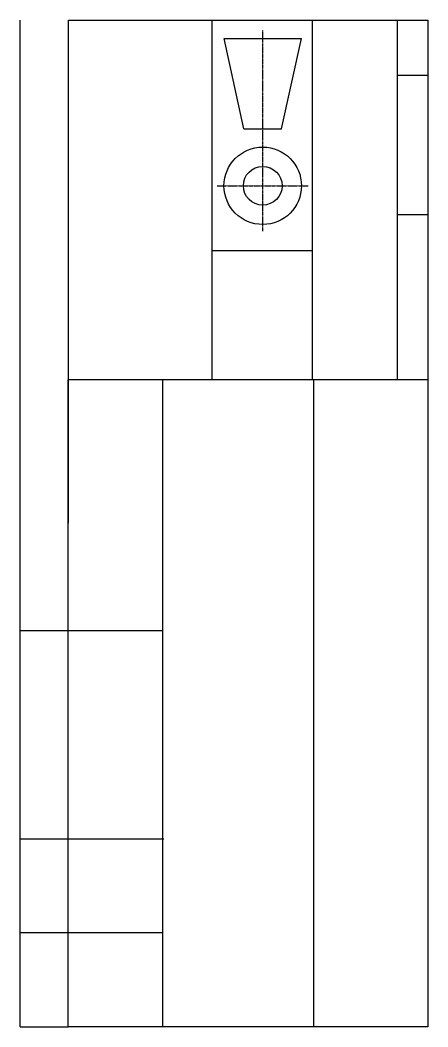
# Model space of a CAD drawing. Header units: feet. Extents: x -99009 to 3252343, y -11094690 to 9035152.
# Drawn here: x 1831428 to 1851499, y -2498229 to -2448673 of the extents above; entities that cross this region are included whole.
import ezdxf

# ---------------------------------------------------------------- set-up
doc = ezdxf.new("R2010")
doc.units = ezdxf.units.FT
doc.linetypes.add('CENTER', pattern=[2, 1.25, -0.25, 0.25, -0.25])
doc.linetypes.add('CENTER2', pattern=[1.125, 0.75, -0.125, 0.125, -0.125])
doc.layers.add('CENTRE', color=2, linetype='CENTER2')
doc.layers.add('TEMPLATE', color=3, linetype='Continuous')

msp = doc.modelspace()

# ---------------------------------------------------------------- linework, layer by layer
at = {"layer": 'CENTRE', "linetype": 'CENTER', "ltscale": 9}
for p, q in [((1843368.79962, -2459067.22286), (1843369.18964, -2449161.19941)), ((1841129.87704, -2456828.12397), (1845607.89851, -2456828.30028))]:
    msp.add_line(p, q, dxfattribs=at)
at = {"layer": 'TEMPLATE'}
for p, q in [((1831427.52075, -2498228.02582), (1831429.47178, -2448673.36388)), ((1840879.33006, -2466371.8294), (1840880.02683, -2448674.52642)), ((1845815.23518, -2466372.02373), (1845815.93197, -2448673.93018)), ((1850011.25231, -2466372.18893), (1850011.94908, -2448674.88595)), ((1842445.84881, -2454030.51662), (1841467.08074, -2449582.5861)), ((1841467.08074, -2449582.5861), (1845279.58513, -2449582.73621)), ((1844292.14703, -2454030.58931), (1845279.58513, -2449582.73621)), ((1850011.84243, -2451383.65875), (1851498.77631, -2451383.71729)), ((1842445.84881, -2454030.51662), (1844292.14703, -2454030.58931)), ((1850011.57277, -2458232.84346), (1851498.50665, -2458232.902)), ((1845815.48518, -2460022.2796), (1840879.58006, -2460022.08527)), ((1833798.83841, -2498228.11919), (1833800.09264, -2466371.55079)), ((1851498.18619, -2466372.24747), (1833800.09264, -2466371.55068)), ((1838455.78064, -2498228.30242), (1838457.03487, -2466371.73403)), ((1845871.21453, -2466372.02595), (1845869.96029, -2498228.59434)), ((1831428.28873, -2478721.87036), (1838456.54859, -2478722.14708)), ((1838498.99118, -2488983.18375), (1831427.88474, -2488982.90535)), ((1838455.96258, -2493607.08506), (1831427.70269, -2493606.80835)), ((1831427.52075, -2498228.02582), (1833798.83841, -2498228.1192)), ((1851496.93196, -2498228.81587), (1833798.83841, -2498228.11907))]:
    msp.add_line(p, q, dxfattribs=at)
msp.add_lwpolyline([(1851498.88298, -2448674.94451), (1851496.9316, -2498228.816), (1833798.83841, -2498228.11907), (1833800.78979, -2448674.24757)], close=True, dxfattribs=at)
for radius in [1906.2522, 953.1261]:
    msp.add_circle((1843368.88778, -2456828.21212), radius, dxfattribs=at)

doc.saveas('drawing.dxf')
